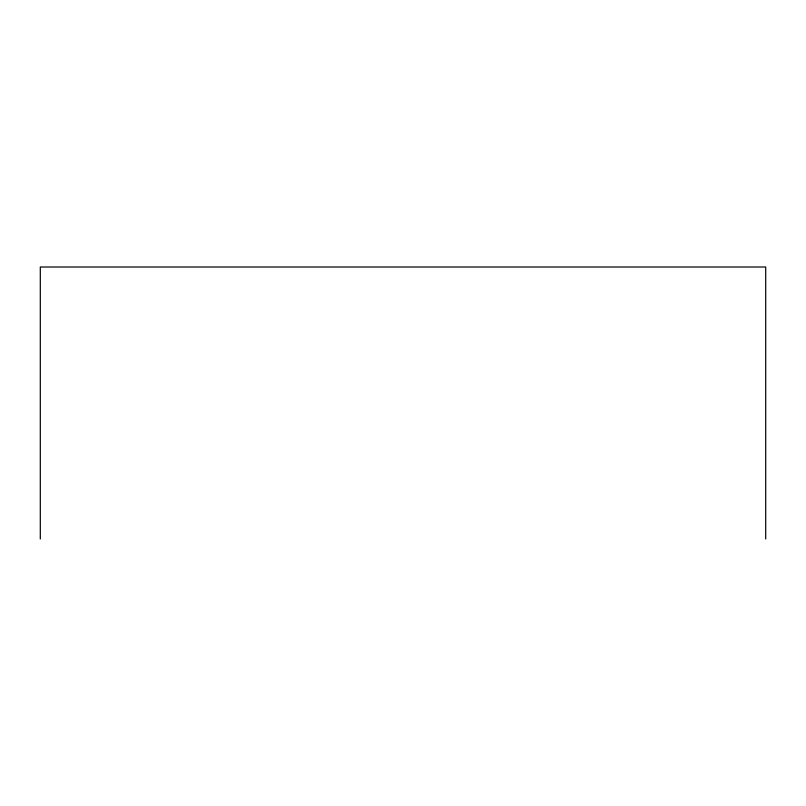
<?xml version="1.0" encoding="UTF-8"?>
<svg xmlns="http://www.w3.org/2000/svg" width="806" height="806" viewBox="0 0 806 806"><rect width="100%" height="100%" fill="white"/><g stroke="black" fill="none" stroke-linecap="round" stroke-linejoin="round"><path stroke-width="1.21" d="M765.7 538.992L765.7 267.008L40.3 267.008L40.3 538.992"/></g></svg>
